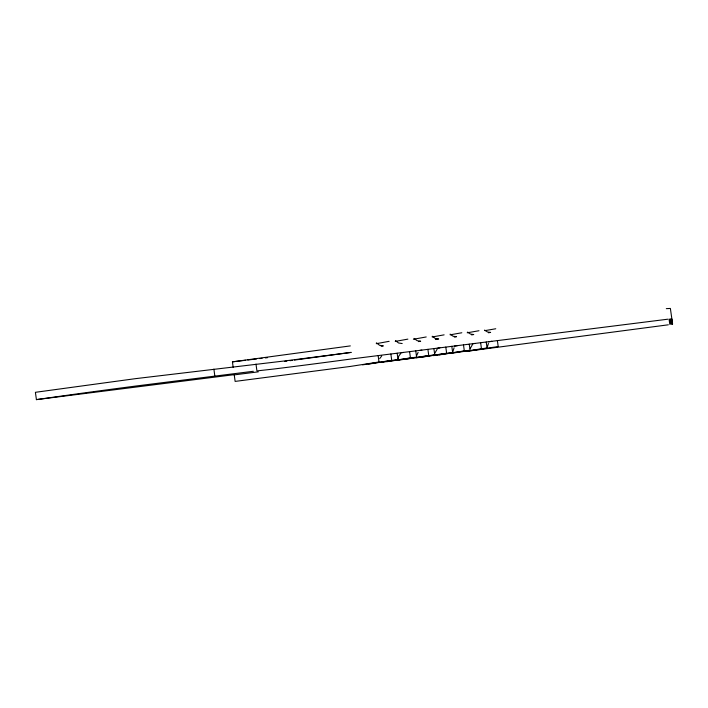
<?xml version="1.0" encoding="UTF-8"?>
<svg xmlns="http://www.w3.org/2000/svg" width="708" height="708" viewBox="0 0 708 708"><rect width="100%" height="100%" fill="white"/><g stroke="black" fill="none" stroke-linecap="round" stroke-linejoin="round"><path stroke-width="1.06" d="M450.253 353.46L487.06 347.982L488.405 343.46M422.056 357.124L452.642 352.442L454.076 347.814M368.718 364.054L398.02 359.514L398.728 356.142L400.657 353.593M470.245 348.513L472.466 344.531M434.924 353.053L437.261 348.973M416.791 355.381L418.109 352.372M379.736 358.558L381.718 355.982M376.24 343.69L389.143 341.327M395.241 341.415L407.879 339.123M413.392 339.265L426.225 336.955M432.19 336.973L444.12 334.849M381.178 346.274L383.32 345.893L379.594 345.309L376.399 342.831M450.164 334.822L461.828 332.76M467.183 332.804L478.989 330.733M418.517 341.592L420.649 341.221L417.127 340.69L414.056 338.389M484.9 330.645L495.75 328.76M435.42 339.521L438.659 338.964L435.234 338.459L432.216 336.247M454.341 337.088L456.448 336.716L453.111 336.247L450.129 334.141M471.599 334.902L473.74 334.539L470.51 334.087L467.59 332.079M488.44 332.778L490.609 332.406L487.458 331.99L484.599 330.07M401.215 352.779L403.392 352.425M419.72 350.451L421.853 350.106M437.703 348.186L439.872 347.84M454.492 346.115L457.669 345.601M472.82 343.769L474.962 343.433M488.582 341.831L491.83 341.309M362.584 364.85L391.728 360.328L390.86 354M380.842 362.478L410.445 357.903L409.587 351.646M386.86 361.691L416.605 357.106L415.755 350.867M398.719 360.151L428.756 355.531L427.906 349.345M404.569 359.39L434.747 354.761L433.898 348.593M416.18 357.885L446.633 353.221L445.792 347.097M433.482 355.637L464.324 350.929L463.492 344.867M439.11 354.903L470.077 350.186L469.245 344.15M668.334 324.804L466.652 351.327L498.202 346.539L497.379 340.61M294.44 360.08L351.212 352.389L286.306 360.744L135.334 378.674L35.4 392.312L36.418 399.622A142.087 2.328 -7.5 0 1 136.317 385.975L253.34 371.275M284.616 361.407L286.802 361.115M290.076 360.673L292.262 360.372M36.356 399.631L232.835 374.842L234.251 374.886L235.127 381.408L350.186 366.461L379.001 361.974L378.134 355.593M233.162 367.275L232.436 361.841L350.327 345.902M667.812 319.202L352.088 358.868A161.92 3.275 -7.7 0 1 273.846 369.018L256.924 370.904L255.986 364.089M234.189 374.886L258.367 371.833M232.436 361.841L245.614 360.275M247.809 360.009L256.588 358.965M259.88 358.575L262.075 358.31M265.367 357.921L267.562 357.664M666.308 308.644L670.379 308.44L672.6 324.069M402.188 343.548L398.569 342.991L395.436 340.583M671.768 318.83L672.45 324.114M671.441 318.839L672.184 324.078M670.883 318.883L671.626 324.131M670.087 318.954L670.83 324.211M669.06 319.06L669.803 324.335M486.237 342.017L487.06 347.982M480.626 342.716L481.458 348.708M451.801 346.336L452.642 352.442M397.153 353.204L398.02 359.514M213.896 369.107L214.834 376.107"/></g></svg>
